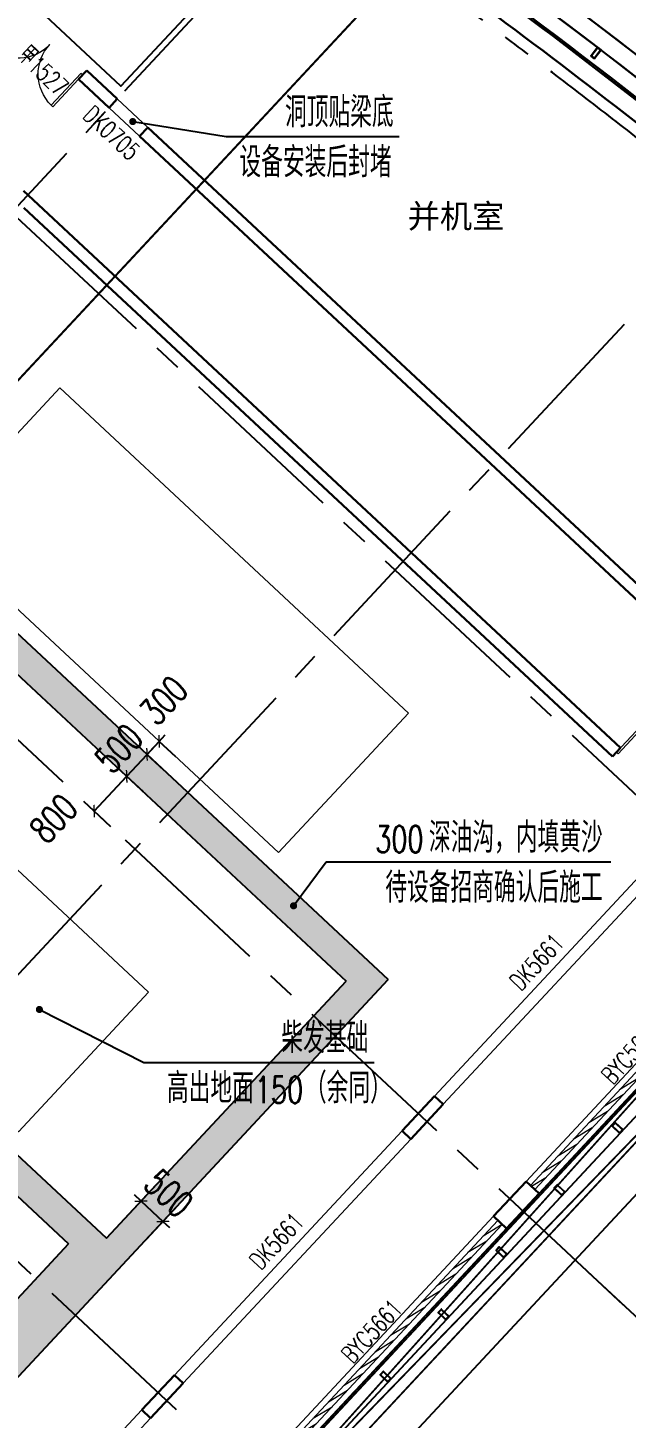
# Model space of a CAD drawing. Extents: x 138868 to 1251000, y -188972 to 132579.
# Drawn here: x 275486 to 285527, y -109027 to -85706 of the extents above; entities that cross this region are included whole.
import ezdxf
from ezdxf.enums import TextEntityAlignment as Align

# ---------------------------------------------------------------- set-up
doc = ezdxf.new("R2010")
doc.units = 0
doc.linetypes.add('CENTER2', pattern=[28.575, 19.05, -3.175, 3.175, -3.175])
doc.linetypes.add('DASHDOT', pattern=[1, 0.5, -0.25, 0, -0.25])
doc.layers.get('0').update_dxf_attribs({"color": 8})
doc.layers.get('Defpoints').update_dxf_attribs({"color": 8})
for name, color, linetype in [('#幕墙线-平面', 8, 'Continuous'), ('#标注', 8, 'Continuous'), ('#轴线', 8, 'CENTER2'), ('A-FLOR', 8, 'Continuous'), ('A-FLOR-GRND', 8, 'Continuous'), ('A-FLOR-PIPE', 8, 'Continuous'), ('A-ROAD', 8, 'Continuous'), ('A-THERMAL', 8, 'Continuous'), ('CURTWALL', 8, 'Continuous'), ('DIM_LEAD', 8, 'Continuous'), ('WINDOW_TEXT', 8, 'Continuous'), ('数据中心轮廓线', 8, 'Continuous')]:
    doc.layers.add(name, color=color, linetype=linetype)
for name, color, linetype, lineweight in [('DOOR_FIRE', 8, 'Continuous', 13), ('DOOR_FIRE_TEXT', 8, 'Continuous', 9), ('DOTE', 8, 'DASHDOT', 5), ('E', 8, 'Continuous', 9), ('PUB_DIM', 8, 'Continuous', 5), ('PUB_TEXT', 8, 'Continuous', 5), ('WALL', 8, 'Continuous', 30), ('WINDOW', 8, 'Continuous', 13)]:
    doc.layers.add(name, color=color, linetype=linetype, lineweight=lineweight)
doc.styles.add('_TCH_DIM', font='SIMPLEX', dxfattribs={"bigfont": 'GBCBIG'})
doc.styles.add('_TCH_DIM_T3', font='SIMPLEX', dxfattribs={"width": 0.705882, "bigfont": 'GBCBIG'})
doc.styles.add('_TCH_WINDOW', font='SIMPLEX', dxfattribs={"height": 3.5, "bigfont": 'GBCBIG'})
doc.styles.add('JHZX', font='jrs.shx', dxfattribs={"width": 0.6, "bigfont": 'jhz.shx'})
doc.styles.get("Standard").update_dxf_attribs({"font": 'arial.ttf'})
doc.dimstyles.new('_TCH_ARCH&&150', dxfattribs={"dimtxt": 446.25, "dimasz": 150, "dimexe": 375, "dimexo": 450, "dimgap": 189.375, "dimtad": 1, "dimdec": 0, "dimzin": 0, "dimdsep": 46, "dimtxsty": '_TCH_DIM_T3', "dimblk": 'ARCHTICK', "dimcen": 0.09, "dimclrt": 7, "dimazin": 2, "dimtfac": 1, "dimtdec": 0, "dimtix": 1, "dimtmove": 2, "dimatfit": 3, "dimfxl": 150, "dimtolj": 1, "dimtzin": 0, "dimarcsym": 0})
doc.dimstyles.new('JZBZ-300', dxfattribs={"dimscale": 300, "dimtxt": 3, "dimasz": 1.5, "dimexe": 1, "dimexo": 1, "dimgap": 0.5, "dimtad": 1, "dimdec": 0, "dimdsep": 46, "dimtxsty": 'JHZX', "dimblk1": 'ARCHTICK', "dimblk2": 'ARCHTICK', "dimsah": 1, "dimcen": 0, "dimclrd": 1, "dimclre": 1, "dimclrt": 2, "dimadec": 1, "dimazin": 2, "dimtfac": 1, "dimtdec": 0, "dimtix": 1, "dimtmove": 0, "dimatfit": 3, "dimfxl": 1, "dimtolj": 1, "dimlwd": -1, "dimlwe": -1, "dimarcsym": 1})

# ---------------------------------------------------------------- blocks, each defined once
blk = doc.blocks.new('_ARCHTICK')
at = {"color": 0, "linetype": 'ByBlock', "const_width": 0.15}
blk.add_lwpolyline([(-0.5, -0.5), (0.5, 0.5)], dxfattribs=at)
blk = doc.blocks.new('*D206')
at = {"layer": 'Defpoints', "color": 0, "transparency": 16777216}
for p in [(-4726, 3723), (-4390, 3410), (-5271, 3138)]:
    blk.add_point(p, dxfattribs=at)
at = {"layer": 'PUB_DIM', "color": 0, "lineweight": -2, "transparency": 16777216}
for p, q in [((-4936, 2825), (-4390, 3410)), ((-4397, 3416), (-4116, 3155)), ((-4942, 2831), (-4662, 2570))]:
    blk.add_line(p, q, dxfattribs=at)
at = {"layer": 'PUB_DIM', "color": 0, "lineweight": -2, "transparency": 16777216, "xscale": 150, "yscale": 150, "zscale": 150}
for p, rotation in [((-4390, 3410), 47.00000000022586), ((-4936, 2825), 227.0000000002259)]:
    blk.add_blockref('_ARCHTICK', p, dxfattribs=dict(at, rotation=rotation))
at = {"layer": 'PUB_DIM', "color": 7, "transparency": 16777216, "insert": (-5616, 2701), "char_height": 446.2, "attachment_point": 5, "rotation": 47, "style": '_TCH_DIM_T3'}
blk.add_mtext('\\A1;800', dxfattribs=at)
blk = doc.blocks.new('*D207')
at = {"layer": 'Defpoints', "color": 0, "transparency": 16777216}
for p in [(-4385, 4089), (-4049, 3776), (-4726, 3723)]:
    blk.add_point(p, dxfattribs=at)
at = {"layer": 'PUB_DIM', "color": 0, "lineweight": -2, "transparency": 16777216}
for p, q in [((-4390, 3410), (-4049, 3776)), ((-4056, 3782), (-3775, 3520)), ((-4049, 3776), (-3947, 3886)), ((-4390, 3410), (-4493, 3301)), ((-4397, 3416), (-4116, 3155))]:
    blk.add_line(p, q, dxfattribs=at)
at = {"layer": 'PUB_DIM', "color": 0, "lineweight": -2, "transparency": 16777216, "xscale": 150, "yscale": 150, "zscale": 150}
for p, rotation in [((-4049, 3776), 227.0000000002259), ((-4390, 3410), 47.0000000002259)]:
    blk.add_blockref('_ARCHTICK', p, dxfattribs=dict(at, rotation=rotation))
at = {"layer": 'PUB_DIM', "color": 7, "transparency": 16777216, "insert": (-4522, 3875), "char_height": 446.2, "attachment_point": 5, "rotation": 47, "style": '_TCH_DIM_T3'}
blk.add_mtext('\\A1;500', dxfattribs=at)
blk = doc.blocks.new('*D208')
at = {"layer": 'Defpoints', "color": 0, "transparency": 16777216}
for p in [(-4180, 4308), (-4385, 4089), (-3845, 3995)]:
    blk.add_point(p, dxfattribs=at)
at = {"layer": 'PUB_DIM', "color": 0, "lineweight": -2, "transparency": 16777216}
for p, q in [((-4049, 3776), (-3845, 3995)), ((-3851, 4001), (-3570, 3740)), ((-3845, 3995), (-3742, 4105)), ((-4049, 3776), (-4152, 3666)), ((-4056, 3782), (-3775, 3520))]:
    blk.add_line(p, q, dxfattribs=at)
at = {"layer": 'PUB_DIM', "color": 0, "lineweight": -2, "transparency": 16777216, "xscale": 150, "yscale": 150, "zscale": 150}
for p, rotation in [((-3845, 3995), 227.0000000002259), ((-4049, 3776), 47.0000000002259)]:
    blk.add_blockref('_ARCHTICK', p, dxfattribs=dict(at, rotation=rotation))
at = {"layer": 'PUB_DIM', "color": 7, "transparency": 16777216, "insert": (-3768, 4683), "char_height": 446.2, "attachment_point": 5, "rotation": 47, "style": '_TCH_DIM_T3'}
blk.add_mtext('\\A1;300', dxfattribs=at)
blk = doc.blocks.new('*D216')
at = {"layer": 'Defpoints', "color": 0, "transparency": 16777216}
for p in [(-3783, -4057), (-4730, -4340), (-4365, -4681)]:
    blk.add_point(p, dxfattribs=at)
at = {"layer": 'PUB_DIM', "color": 0, "lineweight": -2, "transparency": 16777216}
for p, q in [((-4424, -4011), (-3893, -3441)), ((-4149, -3716), (-4258, -3613)), ((-4149, -3716), (-3783, -4057)), ((-4058, -4352), (-3527, -3782)), ((-3783, -4057), (-3673, -4159))]:
    blk.add_line(p, q, dxfattribs=at)
at = {"layer": 'PUB_DIM', "color": 0, "lineweight": -2, "transparency": 16777216, "xscale": 150, "yscale": 150, "zscale": 150}
for p, rotation in [((-4149, -3716), 317.0000000000109), ((-3783, -4057), 137.0000000000108)]:
    blk.add_blockref('_ARCHTICK', p, dxfattribs=dict(at, rotation=rotation))
at = {"layer": 'PUB_DIM', "color": 7, "transparency": 16777216, "insert": (-3684, -3585), "char_height": 446.2, "attachment_point": 5, "rotation": 317, "style": '_TCH_DIM_T3'}
blk.add_mtext('\\A1;500', dxfattribs=at)
blk = doc.blocks.new('*D244')
at = {"layer": 'Defpoints', "color": 0, "transparency": 16777216}
for p in [(-4726, 3723), (-4390, 3410), (-5271, 3138)]:
    blk.add_point(p, dxfattribs=at)
at = {"layer": 'PUB_DIM', "color": 0, "lineweight": -2, "transparency": 16777216}
for p, q in [((-4936, 2825), (-4390, 3410)), ((-4397, 3416), (-4116, 3155)), ((-4942, 2831), (-4662, 2570))]:
    blk.add_line(p, q, dxfattribs=at)
at = {"layer": 'PUB_DIM', "color": 0, "lineweight": -2, "transparency": 16777216, "xscale": 150, "yscale": 150, "zscale": 150}
for p, rotation in [((-4390, 3410), 47.00000000022586), ((-4936, 2825), 227.0000000002259)]:
    blk.add_blockref('_ARCHTICK', p, dxfattribs=dict(at, rotation=rotation))
at = {"layer": 'PUB_DIM', "color": 7, "transparency": 16777216, "insert": (-5616, 2701), "char_height": 446.2, "attachment_point": 5, "rotation": 47, "style": '_TCH_DIM_T3'}
blk.add_mtext('\\A1;800', dxfattribs=at)
blk = doc.blocks.new('*D245')
at = {"layer": 'Defpoints', "color": 0, "transparency": 16777216}
for p in [(-4385, 4089), (-4049, 3776), (-4726, 3723)]:
    blk.add_point(p, dxfattribs=at)
at = {"layer": 'PUB_DIM', "color": 0, "lineweight": -2, "transparency": 16777216}
for p, q in [((-4390, 3410), (-4049, 3776)), ((-4056, 3782), (-3775, 3520)), ((-4049, 3776), (-3947, 3886)), ((-4390, 3410), (-4493, 3301)), ((-4397, 3416), (-4116, 3155))]:
    blk.add_line(p, q, dxfattribs=at)
at = {"layer": 'PUB_DIM', "color": 0, "lineweight": -2, "transparency": 16777216, "xscale": 150, "yscale": 150, "zscale": 150}
for p, rotation in [((-4049, 3776), 227.0000000002259), ((-4390, 3410), 47.0000000002259)]:
    blk.add_blockref('_ARCHTICK', p, dxfattribs=dict(at, rotation=rotation))
at = {"layer": 'PUB_DIM', "color": 7, "transparency": 16777216, "insert": (-4522, 3875), "char_height": 446.2, "attachment_point": 5, "rotation": 47, "style": '_TCH_DIM_T3'}
blk.add_mtext('\\A1;500', dxfattribs=at)
blk = doc.blocks.new('*D246')
at = {"layer": 'Defpoints', "color": 0, "transparency": 16777216}
for p in [(-4180, 4308), (-4385, 4089), (-3845, 3995)]:
    blk.add_point(p, dxfattribs=at)
at = {"layer": 'PUB_DIM', "color": 0, "lineweight": -2, "transparency": 16777216}
for p, q in [((-4049, 3776), (-3845, 3995)), ((-3851, 4001), (-3570, 3740)), ((-3845, 3995), (-3742, 4105)), ((-4049, 3776), (-4152, 3666)), ((-4056, 3782), (-3775, 3520))]:
    blk.add_line(p, q, dxfattribs=at)
at = {"layer": 'PUB_DIM', "color": 0, "lineweight": -2, "transparency": 16777216, "xscale": 150, "yscale": 150, "zscale": 150}
for p, rotation in [((-3845, 3995), 227.0000000002259), ((-4049, 3776), 47.0000000002259)]:
    blk.add_blockref('_ARCHTICK', p, dxfattribs=dict(at, rotation=rotation))
at = {"layer": 'PUB_DIM', "color": 7, "transparency": 16777216, "insert": (-3768, 4683), "char_height": 446.2, "attachment_point": 5, "rotation": 47, "style": '_TCH_DIM_T3'}
blk.add_mtext('\\A1;300', dxfattribs=at)
blk = doc.blocks.new('*D254')
at = {"layer": 'Defpoints', "color": 0, "transparency": 16777216}
for p in [(-3783, -4057), (-4730, -4340), (-4365, -4681)]:
    blk.add_point(p, dxfattribs=at)
at = {"layer": 'PUB_DIM', "color": 0, "lineweight": -2, "transparency": 16777216}
for p, q in [((-4424, -4011), (-3893, -3441)), ((-4149, -3716), (-4258, -3613)), ((-4149, -3716), (-3783, -4057)), ((-4058, -4352), (-3527, -3782)), ((-3783, -4057), (-3673, -4159))]:
    blk.add_line(p, q, dxfattribs=at)
at = {"layer": 'PUB_DIM', "color": 0, "lineweight": -2, "transparency": 16777216, "xscale": 150, "yscale": 150, "zscale": 150}
for p, rotation in [((-4149, -3716), 317.0000000000109), ((-3783, -4057), 137.0000000000108)]:
    blk.add_blockref('_ARCHTICK', p, dxfattribs=dict(at, rotation=rotation))
at = {"layer": 'PUB_DIM', "color": 7, "transparency": 16777216, "insert": (-3684, -3585), "char_height": 446.2, "attachment_point": 5, "rotation": 317, "style": '_TCH_DIM_T3'}
blk.add_mtext('\\A1;500', dxfattribs=at)
blk = doc.blocks.new('*D282')
at = {"layer": 'Defpoints', "color": 0, "transparency": 16777216}
for p in [(-4726, 3723), (-4390, 3410), (-5271, 3138)]:
    blk.add_point(p, dxfattribs=at)
at = {"layer": 'PUB_DIM', "color": 0, "lineweight": -2, "transparency": 16777216}
for p, q in [((-4936, 2825), (-4390, 3410)), ((-4397, 3416), (-4116, 3155)), ((-4942, 2831), (-4662, 2570))]:
    blk.add_line(p, q, dxfattribs=at)
at = {"layer": 'PUB_DIM', "color": 0, "lineweight": -2, "transparency": 16777216, "xscale": 150, "yscale": 150, "zscale": 150}
for p, rotation in [((-4390, 3410), 47.00000000022586), ((-4936, 2825), 227.0000000002259)]:
    blk.add_blockref('_ARCHTICK', p, dxfattribs=dict(at, rotation=rotation))
at = {"layer": 'PUB_DIM', "color": 7, "transparency": 16777216, "insert": (-5616, 2701), "char_height": 446.2, "attachment_point": 5, "rotation": 47, "style": '_TCH_DIM_T3'}
blk.add_mtext('\\A1;800', dxfattribs=at)
blk = doc.blocks.new('*D283')
at = {"layer": 'Defpoints', "color": 0, "transparency": 16777216}
for p in [(-4385, 4089), (-4049, 3776), (-4726, 3723)]:
    blk.add_point(p, dxfattribs=at)
at = {"layer": 'PUB_DIM', "color": 0, "lineweight": -2, "transparency": 16777216}
for p, q in [((-4390, 3410), (-4049, 3776)), ((-4056, 3782), (-3775, 3520)), ((-4049, 3776), (-3947, 3886)), ((-4390, 3410), (-4493, 3301)), ((-4397, 3416), (-4116, 3155))]:
    blk.add_line(p, q, dxfattribs=at)
at = {"layer": 'PUB_DIM', "color": 0, "lineweight": -2, "transparency": 16777216, "xscale": 150, "yscale": 150, "zscale": 150}
for p, rotation in [((-4049, 3776), 227.0000000002259), ((-4390, 3410), 47.0000000002259)]:
    blk.add_blockref('_ARCHTICK', p, dxfattribs=dict(at, rotation=rotation))
at = {"layer": 'PUB_DIM', "color": 7, "transparency": 16777216, "insert": (-4522, 3875), "char_height": 446.2, "attachment_point": 5, "rotation": 47, "style": '_TCH_DIM_T3'}
blk.add_mtext('\\A1;500', dxfattribs=at)
blk = doc.blocks.new('*D284')
at = {"layer": 'Defpoints', "color": 0, "transparency": 16777216}
for p in [(-4180, 4308), (-4385, 4089), (-3845, 3995)]:
    blk.add_point(p, dxfattribs=at)
at = {"layer": 'PUB_DIM', "color": 0, "lineweight": -2, "transparency": 16777216}
for p, q in [((-4049, 3776), (-3845, 3995)), ((-3851, 4001), (-3570, 3740)), ((-3845, 3995), (-3742, 4105)), ((-4049, 3776), (-4152, 3666)), ((-4056, 3782), (-3775, 3520))]:
    blk.add_line(p, q, dxfattribs=at)
at = {"layer": 'PUB_DIM', "color": 0, "lineweight": -2, "transparency": 16777216, "xscale": 150, "yscale": 150, "zscale": 150}
for p, rotation in [((-3845, 3995), 227.0000000002259), ((-4049, 3776), 47.0000000002259)]:
    blk.add_blockref('_ARCHTICK', p, dxfattribs=dict(at, rotation=rotation))
at = {"layer": 'PUB_DIM', "color": 7, "transparency": 16777216, "insert": (-3768, 4683), "char_height": 446.2, "attachment_point": 5, "rotation": 47, "style": '_TCH_DIM_T3'}
blk.add_mtext('\\A1;300', dxfattribs=at)
blk = doc.blocks.new('*D292')
at = {"layer": 'Defpoints', "color": 0, "transparency": 16777216}
for p in [(-3783, -4057), (-4730, -4340), (-4365, -4681)]:
    blk.add_point(p, dxfattribs=at)
at = {"layer": 'PUB_DIM', "color": 0, "lineweight": -2, "transparency": 16777216}
for p, q in [((-4424, -4011), (-3893, -3441)), ((-4149, -3716), (-4258, -3613)), ((-4149, -3716), (-3783, -4057)), ((-4058, -4352), (-3527, -3782)), ((-3783, -4057), (-3673, -4159))]:
    blk.add_line(p, q, dxfattribs=at)
at = {"layer": 'PUB_DIM', "color": 0, "lineweight": -2, "transparency": 16777216, "xscale": 150, "yscale": 150, "zscale": 150}
for p, rotation in [((-4149, -3716), 317.0000000000109), ((-3783, -4057), 137.0000000000108)]:
    blk.add_blockref('_ARCHTICK', p, dxfattribs=dict(at, rotation=rotation))
at = {"layer": 'PUB_DIM', "color": 7, "transparency": 16777216, "insert": (-3684, -3585), "char_height": 446.2, "attachment_point": 5, "rotation": 317, "style": '_TCH_DIM_T3'}
blk.add_mtext('\\A1;500', dxfattribs=at)
blk = doc.blocks.new('*D320')
at = {"layer": 'Defpoints', "color": 0, "transparency": 16777216}
for p in [(-4726, 3723), (-4390, 3410), (-5271, 3138)]:
    blk.add_point(p, dxfattribs=at)
at = {"layer": 'PUB_DIM', "color": 0, "lineweight": -2, "transparency": 16777216}
for p, q in [((-4936, 2825), (-4390, 3410)), ((-4397, 3416), (-4116, 3155)), ((-4942, 2831), (-4662, 2570))]:
    blk.add_line(p, q, dxfattribs=at)
at = {"layer": 'PUB_DIM', "color": 0, "lineweight": -2, "transparency": 16777216, "xscale": 150, "yscale": 150, "zscale": 150}
for p, rotation in [((-4390, 3410), 47.00000000022586), ((-4936, 2825), 227.0000000002259)]:
    blk.add_blockref('_ARCHTICK', p, dxfattribs=dict(at, rotation=rotation))
at = {"layer": 'PUB_DIM', "color": 7, "transparency": 16777216, "insert": (-5616, 2701), "char_height": 446.2, "attachment_point": 5, "rotation": 47, "style": '_TCH_DIM_T3'}
blk.add_mtext('\\A1;800', dxfattribs=at)
blk = doc.blocks.new('*D321')
at = {"layer": 'Defpoints', "color": 0, "transparency": 16777216}
for p in [(-4385, 4089), (-4049, 3776), (-4726, 3723)]:
    blk.add_point(p, dxfattribs=at)
at = {"layer": 'PUB_DIM', "color": 0, "lineweight": -2, "transparency": 16777216}
for p, q in [((-4390, 3410), (-4049, 3776)), ((-4056, 3782), (-3775, 3520)), ((-4049, 3776), (-3947, 3886)), ((-4390, 3410), (-4493, 3301)), ((-4397, 3416), (-4116, 3155))]:
    blk.add_line(p, q, dxfattribs=at)
at = {"layer": 'PUB_DIM', "color": 0, "lineweight": -2, "transparency": 16777216, "xscale": 150, "yscale": 150, "zscale": 150}
for p, rotation in [((-4049, 3776), 227.0000000002259), ((-4390, 3410), 47.0000000002259)]:
    blk.add_blockref('_ARCHTICK', p, dxfattribs=dict(at, rotation=rotation))
at = {"layer": 'PUB_DIM', "color": 7, "transparency": 16777216, "insert": (-4522, 3875), "char_height": 446.2, "attachment_point": 5, "rotation": 47, "style": '_TCH_DIM_T3'}
blk.add_mtext('\\A1;500', dxfattribs=at)
blk = doc.blocks.new('*D322')
at = {"layer": 'Defpoints', "color": 0, "transparency": 16777216}
for p in [(-4180, 4308), (-4385, 4089), (-3845, 3995)]:
    blk.add_point(p, dxfattribs=at)
at = {"layer": 'PUB_DIM', "color": 0, "lineweight": -2, "transparency": 16777216}
for p, q in [((-4049, 3776), (-3845, 3995)), ((-3851, 4001), (-3570, 3740)), ((-3845, 3995), (-3742, 4105)), ((-4049, 3776), (-4152, 3666)), ((-4056, 3782), (-3775, 3520))]:
    blk.add_line(p, q, dxfattribs=at)
at = {"layer": 'PUB_DIM', "color": 0, "lineweight": -2, "transparency": 16777216, "xscale": 150, "yscale": 150, "zscale": 150}
for p, rotation in [((-3845, 3995), 227.0000000002259), ((-4049, 3776), 47.0000000002259)]:
    blk.add_blockref('_ARCHTICK', p, dxfattribs=dict(at, rotation=rotation))
at = {"layer": 'PUB_DIM', "color": 7, "transparency": 16777216, "insert": (-3768, 4683), "char_height": 446.2, "attachment_point": 5, "rotation": 47, "style": '_TCH_DIM_T3'}
blk.add_mtext('\\A1;300', dxfattribs=at)
blk = doc.blocks.new('*D330')
at = {"layer": 'Defpoints', "color": 0, "transparency": 16777216}
for p in [(-3783, -4057), (-4730, -4340), (-4365, -4681)]:
    blk.add_point(p, dxfattribs=at)
at = {"layer": 'PUB_DIM', "color": 0, "lineweight": -2, "transparency": 16777216}
for p, q in [((-4424, -4011), (-3893, -3441)), ((-4149, -3716), (-4258, -3613)), ((-4149, -3716), (-3783, -4057)), ((-4058, -4352), (-3527, -3782)), ((-3783, -4057), (-3673, -4159))]:
    blk.add_line(p, q, dxfattribs=at)
at = {"layer": 'PUB_DIM', "color": 0, "lineweight": -2, "transparency": 16777216, "xscale": 150, "yscale": 150, "zscale": 150}
for p, rotation in [((-4149, -3716), 317.0000000000109), ((-3783, -4057), 137.0000000000108)]:
    blk.add_blockref('_ARCHTICK', p, dxfattribs=dict(at, rotation=rotation))
at = {"layer": 'PUB_DIM', "color": 7, "transparency": 16777216, "insert": (-3684, -3585), "char_height": 446.2, "attachment_point": 5, "rotation": 317, "style": '_TCH_DIM_T3'}
blk.add_mtext('\\A1;500', dxfattribs=at)
blk = doc.blocks.new('*D358')
at = {"layer": 'Defpoints', "color": 0, "transparency": 16777216}
for p in [(-4726, 3723), (-4390, 3410), (-5271, 3138)]:
    blk.add_point(p, dxfattribs=at)
at = {"layer": 'PUB_DIM', "color": 0, "lineweight": -2, "transparency": 16777216}
for p, q in [((-4936, 2825), (-4390, 3410)), ((-4397, 3416), (-4116, 3155)), ((-4942, 2831), (-4662, 2570))]:
    blk.add_line(p, q, dxfattribs=at)
at = {"layer": 'PUB_DIM', "color": 0, "lineweight": -2, "transparency": 16777216, "xscale": 150, "yscale": 150, "zscale": 150}
for p, rotation in [((-4390, 3410), 47.00000000022586), ((-4936, 2825), 227.0000000002259)]:
    blk.add_blockref('_ARCHTICK', p, dxfattribs=dict(at, rotation=rotation))
at = {"layer": 'PUB_DIM', "color": 7, "transparency": 16777216, "insert": (-5616, 2701), "char_height": 446.2, "attachment_point": 5, "rotation": 47, "style": '_TCH_DIM_T3'}
blk.add_mtext('\\A1;800', dxfattribs=at)
blk = doc.blocks.new('*D359')
at = {"layer": 'Defpoints', "color": 0, "transparency": 16777216}
for p in [(-4385, 4089), (-4049, 3776), (-4726, 3723)]:
    blk.add_point(p, dxfattribs=at)
at = {"layer": 'PUB_DIM', "color": 0, "lineweight": -2, "transparency": 16777216}
for p, q in [((-4390, 3410), (-4049, 3776)), ((-4056, 3782), (-3775, 3520)), ((-4049, 3776), (-3947, 3886)), ((-4390, 3410), (-4493, 3301)), ((-4397, 3416), (-4116, 3155))]:
    blk.add_line(p, q, dxfattribs=at)
at = {"layer": 'PUB_DIM', "color": 0, "lineweight": -2, "transparency": 16777216, "xscale": 150, "yscale": 150, "zscale": 150}
for p, rotation in [((-4049, 3776), 227.0000000002259), ((-4390, 3410), 47.0000000002259)]:
    blk.add_blockref('_ARCHTICK', p, dxfattribs=dict(at, rotation=rotation))
at = {"layer": 'PUB_DIM', "color": 7, "transparency": 16777216, "insert": (-4522, 3875), "char_height": 446.2, "attachment_point": 5, "rotation": 47, "style": '_TCH_DIM_T3'}
blk.add_mtext('\\A1;500', dxfattribs=at)
blk = doc.blocks.new('*D360')
at = {"layer": 'Defpoints', "color": 0, "transparency": 16777216}
for p in [(-4180, 4308), (-4385, 4089), (-3845, 3995)]:
    blk.add_point(p, dxfattribs=at)
at = {"layer": 'PUB_DIM', "color": 0, "lineweight": -2, "transparency": 16777216}
for p, q in [((-4049, 3776), (-3845, 3995)), ((-3851, 4001), (-3570, 3740)), ((-3845, 3995), (-3742, 4105)), ((-4049, 3776), (-4152, 3666)), ((-4056, 3782), (-3775, 3520))]:
    blk.add_line(p, q, dxfattribs=at)
at = {"layer": 'PUB_DIM', "color": 0, "lineweight": -2, "transparency": 16777216, "xscale": 150, "yscale": 150, "zscale": 150}
for p, rotation in [((-3845, 3995), 227.0000000002259), ((-4049, 3776), 47.0000000002259)]:
    blk.add_blockref('_ARCHTICK', p, dxfattribs=dict(at, rotation=rotation))
at = {"layer": 'PUB_DIM', "color": 7, "transparency": 16777216, "insert": (-3768, 4683), "char_height": 446.2, "attachment_point": 5, "rotation": 47, "style": '_TCH_DIM_T3'}
blk.add_mtext('\\A1;300', dxfattribs=at)
blk = doc.blocks.new('*D368')
at = {"layer": 'Defpoints', "color": 0, "transparency": 16777216}
for p in [(-3783, -4057), (-4730, -4340), (-4365, -4681)]:
    blk.add_point(p, dxfattribs=at)
at = {"layer": 'PUB_DIM', "color": 0, "lineweight": -2, "transparency": 16777216}
for p, q in [((-4424, -4011), (-3893, -3441)), ((-4149, -3716), (-4258, -3613)), ((-4149, -3716), (-3783, -4057)), ((-4058, -4352), (-3527, -3782)), ((-3783, -4057), (-3673, -4159))]:
    blk.add_line(p, q, dxfattribs=at)
at = {"layer": 'PUB_DIM', "color": 0, "lineweight": -2, "transparency": 16777216, "xscale": 150, "yscale": 150, "zscale": 150}
for p, rotation in [((-4149, -3716), 317.0000000000109), ((-3783, -4057), 137.0000000000108)]:
    blk.add_blockref('_ARCHTICK', p, dxfattribs=dict(at, rotation=rotation))
at = {"layer": 'PUB_DIM', "color": 7, "transparency": 16777216, "insert": (-3684, -3585), "char_height": 446.2, "attachment_point": 5, "rotation": 317, "style": '_TCH_DIM_T3'}
blk.add_mtext('\\A1;500', dxfattribs=at)
blk = doc.blocks.new('$WINLIB2D$00000039')
for points in [[(-0.5, 0.5), (-0.5, -0.5)], [(0.5, 0.5), (-0.5, 0.5)], [(0.5, -0.5), (0.5, 0.5)], [(-0.5, 0.1667), (0.5, 0.1667)], [(-0.3839, -0.1667), (-0.448, 0.1667)], [(-0.3159, -0.1667), (-0.38, 0.1667)], [(-0.2479, -0.1667), (-0.312, 0.1667)], [(-0.1799, -0.1667), (-0.244, 0.1667)], [(-0.1119, -0.1667), (-0.176, 0.1667)], [(-0.0439, -0.1667), (-0.108, 0.1667)], [(0.0241, -0.1667), (-0.04, 0.1667)], [(0.0921, -0.1667), (0.028, 0.1667)], [(0.16, -0.1667), (0.0959, 0.1667)], [(0.228, -0.1667), (0.1639, 0.1667)], [(0.296, -0.1667), (0.2319, 0.1667)], [(0.364, -0.1667), (0.2999, 0.1667)], [(0.432, -0.1667), (0.3679, 0.1667)], [(0.5, -0.1667), (0.4359, 0.1667)], [(-0.4519, -0.1667), (-0.5, 0.0836)], [(-0.5, -0.1667), (0.5, -0.1667)], [(0.5, -0.5), (-0.5, -0.5)]]:
    blk.add_lwpolyline(points)
blk = doc.blocks.new('$DorLib2D$00000002')
for p, q in [((-0.5, 0), (-0.5, 0.4875)), ((-0.475, 0.4875), (-0.5, 0.4875)), ((-0.475, 0), (-0.475, 0.4875)), ((0.475, 0), (0.475, 0.4875)), ((0.475, 0.4875), (0.5, 0.4875)), ((0.5, 0), (0.5, 0.4875)), ((-0.5, 0), (-0.475, 0)), ((0.5, 0), (0.475, 0))]:
    blk.add_line(p, q)
for centre, start, end in [((-0.4875, 0), 0, 88.53072), ((0.4875, 0), 91.46928, 180)]:
    blk.add_arc(centre, 0.4875, start, end)
blk = doc.blocks.new('$WINLIB2D$00000007')
for points in [[(-0.5, 0.5), (0.5, 0.5)], [(-0.5, 0.5), (-0.5, -0.5)], [(0.5, 0.5), (0.5, -0.5)], [(-0.5, -0.5), (0.5, -0.5)]]:
    blk.add_lwpolyline(points)
blk = doc.blocks.new('*U3167')
blk.add_line((20, 0), (0, 0))
blk.add_circle((24, 0), 4)
at = {"style": 'JHZX', "width": 0.75}
blk.add_attdef('AXES', text='', height=4, dxfattribs=at).set_placement((24, 0), align=Align.MIDDLE_CENTER)
blk = doc.blocks.new('*D3348')
at = {"layer": '#标注', "ltscale": 300, "transparency": 16777216}
for p, q in [((146691, -69158), (145494, -66906)), ((299030, -89214), (300769, -87349))]:
    blk.add_line(p, q, dxfattribs=at)
blk.add_arc((208802, -185972), 134550, 47, 118, dxfattribs=at)
at = {"layer": 'Defpoints', "color": 0, "ltscale": 300, "transparency": 16777216}
for p in [(253347, -59009), (146832, -69423), (298826, -89433), (208802, -185972)]:
    blk.add_point(p, dxfattribs=at)
at = {"layer": '#标注', "ltscale": 300, "transparency": 16777216, "xscale": 450, "yscale": 450, "zscale": 450}
for p, rotation in [((145635, -67171), 207.9999999999996), ((300565, -87568), 316.9999999936651)]:
    blk.add_blockref('_ARCHTICK', p, dxfattribs=dict(at, rotation=rotation))
at = {"layer": '#标注', "ltscale": 300, "transparency": 16777216, "insert": (226443, -51978), "char_height": 900, "attachment_point": 5, "rotation": 352.5, "style": 'JHZX'}
blk.add_mtext('\\A1;71°', dxfattribs=at)
blk = doc.blocks.new('*D3349')
at = {"layer": '#标注', "ltscale": 300, "transparency": 16777216}
for p, q in [((274351, -71052), (275020, -69879)), ((299030, -89214), (299951, -88226))]:
    blk.add_line(p, q, dxfattribs=at)
blk.add_arc((208802, -185972), 133350, 47, 60.3, dxfattribs=at)
at = {"layer": 'Defpoints', "color": 0, "ltscale": 300, "transparency": 16777216}
for p in [(274203, -71312), (291936, -81707), (298826, -89433), (208802, -185972)]:
    blk.add_point(p, dxfattribs=at)
at = {"layer": '#标注', "ltscale": 300, "transparency": 16777216, "xscale": 450, "yscale": 450, "zscale": 450}
for p, rotation in [((274871, -70140), 150.2999999171138), ((299746, -88446), 316.9999999936651)]:
    blk.add_blockref('_ARCHTICK', p, dxfattribs=dict(at, rotation=rotation))
at = {"layer": '#标注', "ltscale": 300, "transparency": 16777216, "insert": (288196, -78087), "char_height": 900, "attachment_point": 5, "rotation": 323.65, "style": 'JHZX'}
blk.add_mtext('\\A1;13.3°', dxfattribs=at)
blk = doc.blocks.new('LZ')
at = {"layer": '#幕墙线-平面', "ltscale": 250}
for points in [[(-33, 0, -0.414214), (-40, 7), (-40, 172, -0.414214), (-33, 180), (32, 180, -0.414214), (40, 172), (40, 7, -0.414214), (32, 0)], [(-33, 6, -0.414214), (-34, 7), (-34, 172, -0.414214), (-33, 174), (32, 174, -0.414214), (34, 172), (34, 7, -0.414214), (32, 6)]]:
    blk.add_lwpolyline(points, format="xyb", close=True, dxfattribs=at)
blk = doc.blocks.new('yougou')
at = {"layer": 'A-FLOR-PIPE'}
h = blk.add_hatch(dxfattribs=at)
h.set_pattern_fill('TRIANG', color=256, scale=100)
h.set_pattern_definition([(60, (-1254643.84, -298610.17), (-142.87495, 247.46673), [142.875, -142.875]), (120, (-1254643.84, -298610.17), (-285.74995, 3e-05), [142.875, -142.875]), (0, (-1254715.27, -298486.43), (142.875, 247.4667), [142.875, -142.875])])
h.paths.add_polyline_path([(-13264.9, -14224.8), (-8900.1, -9544.2), (-4535.3, -4863.5), (0, 0), (-7158.3, 6675.3), (-7499.3, 6309.6), (-706.7, -24.7), (-4730.5, -4339.7), (-11532.1, 2002.9), (-11873.1, 1637.2), (-5364, -4432.5), (-9387.8, -8747.5), (-15896.8, -2677.7), (-16237.8, -3043.4), (-9948.2, -8908.6), (-13972, -13223.6), (-20261.6, -7358.4), (-20602.6, -7724.1), (-14532.4, -13384.7), (-18556.2, -17699.7), (-18885.3, -17392.8), (-20128.6, -16233.4), (-23396.6, -19737.9), (-23030.9, -20078.9), (-20103.9, -16940), (-19409.1, -17587.9), (-21482.8, -19811.6), (-21844, -20993.3), (-21365.9, -21139.4), (-21038.4, -20068.2), (-19316.3, -18221.5), (-18731.2, -18767.1), (-19744.7, -19854), (-19527, -21626.9), (-19030.8, -21566), (-19220, -20024.5), (-18418.8, -19165.2), (-18137.5, -21456.3), (-17641.2, -21395.3), (-17910, -19206.1)])
for p, q in [((-7167.3, 6683.6), (0, 0)), ((-7508.3, 6317.9), (-706.7, -24.7)), ((-11532.1, 2002.9), (-4730.5, -4339.7)), ((-11873.1, 1637.2), (-5364, -4432.5)), ((-4535.3, -4863.5), (0, 0)), ((-4730.5, -4339.7), (-706.7, -24.7)), ((-9387.8, -8747.5), (-5364, -4432.5)), ((-8900.1, -9544.2), (-4535.3, -4863.5))]:
    blk.add_line(p, q, dxfattribs=at)
at = {"layer": 'DIM_LEAD'}
for p, q in [((-1589.5, 1237.7), (-1040, 1972.6)), ((-1040, 1972.6), (3731.5, 1972.6))]:
    blk.add_line(p, q, dxfattribs=at)
at = {"layer": 'DIM_LEAD', "const_width": 60}
blk.add_lwpolyline([(-1607.5, 1213.7, 1), (-1571.6, 1261.8, 1)], format="xyb", close=True, dxfattribs=at)
at = {"layer": 'PUB_TEXT', "style": '_TCH_DIM', "width": 0.705882}
blk.add_text('300', height=446.25, dxfattribs=at).set_placement((-219.1, 2130.1))
at = {"layer": 'PUB_TEXT', "style": '_TCH_DIM'}
for s, p in [('深油沟，内填黄沙', (680.9, 2130.1)), ('待设备招商确认后施工', (-50.8, 1290.1))]:
    blk.add_text(s, height=506.38, dxfattribs=at).set_placement(p)
at = {"layer": 'PUB_DIM'}
for base, p1, p2, picture, middle in [((-3844.7, 3995.5), (-4384.7, 4088.8), (-4180.1, 4308.2), '*D208', (-3767.9, 4682.7)), ((-3844.7, 3995.5), (-4384.7, 4088.8), (-4180.1, 4308.2), '*D246', (-3767.9, 4682.7)), ((-3844.7, 3995.5), (-4384.7, 4088.8), (-4180.1, 4308.2), '*D284', (-3767.9, 4682.7)), ((-3844.7, 3995.5), (-4384.7, 4088.8), (-4180.1, 4308.2), '*D322', (-3767.9, 4682.7)), ((-3844.7, 3995.5), (-4384.7, 4088.8), (-4180.1, 4308.2), '*D360', (-3767.9, 4682.7)), ((-4390.3, 3410.4), (-5271.3, 3138), (-4725.7, 3723.1), '*D206', (-5616.1, 2700.7)), ((-4390.3, 3410.4), (-5271.3, 3138), (-4725.7, 3723.1), '*D244', (-5616.1, 2700.7)), ((-4390.3, 3410.4), (-5271.3, 3138), (-4725.7, 3723.1), '*D282', (-5616.1, 2700.7)), ((-4390.3, 3410.4), (-5271.3, 3138), (-4725.7, 3723.1), '*D320', (-5616.1, 2700.7)), ((-4390.3, 3410.4), (-5271.3, 3138), (-4725.7, 3723.1), '*D358', (-5616.1, 2700.7))]:
    dim = blk.add_linear_dim(base=base, p1=p1, p2=p2, angle=47, dimstyle='_TCH_ARCH&&150', dxfattribs=at)
    dim.commit()
    dim.dimension.update_dxf_attribs({"geometry": picture, "text_midpoint": middle, "dimtype": 129})
for p1, p2, distance, picture, middle in [((-4725.7, 3723.1), (-4384.7, 4088.8), -458.6, '*D207', (-4521.5, 3874.5)), ((-4725.7, 3723.1), (-4384.7, 4088.8), -458.6, '*D245', (-4521.5, 3874.5)), ((-4725.7, 3723.1), (-4384.7, 4088.8), -458.6, '*D283', (-4521.5, 3874.5)), ((-4725.7, 3723.1), (-4384.7, 4088.8), -458.6, '*D321', (-4521.5, 3874.5)), ((-4725.7, 3723.1), (-4384.7, 4088.8), -458.6, '*D359', (-4521.5, 3874.5)), ((-4730.5, -4339.7), (-4364.8, -4680.7), 853.2, '*D216', (-3684.4, -3584.5)), ((-4730.5, -4339.7), (-4364.8, -4680.7), 853.2, '*D254', (-3684.4, -3584.5)), ((-4730.5, -4339.7), (-4364.8, -4680.7), 853.2, '*D292', (-3684.4, -3584.5)), ((-4730.5, -4339.7), (-4364.8, -4680.7), 853.2, '*D330', (-3684.4, -3584.5)), ((-4730.5, -4339.7), (-4364.8, -4680.7), 853.2, '*D368', (-3684.4, -3584.5))]:
    dim = blk.add_aligned_dim(p1=p1, p2=p2, distance=distance, dimstyle='_TCH_ARCH&&150', dxfattribs=at)
    dim.commit()
    dim.dimension.update_dxf_attribs({"geometry": picture, "text_midpoint": middle})
blk = doc.blocks.new('A$C27be4f04')
at = {"layer": 'A-FLOR'}
for points in [[(68247, -25614), (65541, -23090), (68532, -19883, -0.007469), (71639, -21977), (68247, -25614)], [(44004, -54691), (73367, -23202, 0.004225), (71639, -21977), (68247, -25614), (65541, -23090), (62507, -26344), (57150, -25009), (46074, -44427), (43111, -49620), (43112, -49621), (41533, -52388)]]:
    blk.add_lwpolyline(points, format="xyb", close=True, dxfattribs=at)
blk.add_lwpolyline([(73367, -23202, 30, 30, -0.015695), (79603, -28005, 30, 30, -0.432715), (80317, -38770, 30, 30, 0), (80317, -38770, 30, 30, 0), (58913, -61723, 30, 30, 0), (58689, -61953, 30, 30, 0), (58356, -62261, 30, 30, -0.359534), (48935, -62499, 30, 30, 0.018226), (44260, -59101, 30, 30, 0), (41530, -57344, 30, 30, 0), (45928, -52631, 30, 30, 0), (45913, -52643, 30, 30, 0), (73367, -23202, 0, 0, 0)], format="xyseb", dxfattribs=at)
at = {"layer": 'A-FLOR-GRND', "ltscale": 5}
blk.add_lwpolyline([(66034, -16886, -0.03477), (80365, -27078, -0.432715), (81195, -39589), (59791, -62541, -0.3894), (48195, -63444, 0.026639), (41387, -58667)], format="xyb", dxfattribs=at)
at = {"layer": 'A-ROAD'}
blk.add_arc((0, -124900), 131000, 44.52174, 58.14589, dxfattribs=at)
at = {"layer": 'A-THERMAL', "ltscale": 5}
blk.add_lwpolyline([(64522, -17338, -0.036873), (79622, -27982, -0.432715), (80339, -38791), (58935, -61743, -0.3894), (48917, -62523, 0.028138), (41603, -57425, 0.028138)], format="xyb", dxfattribs=at)
at = {"layer": 'CURTWALL'}
blk.add_lwpolyline([(64661, -17106, -0.036873), (79793, -27774, -0.432715), (80537, -38975), (59133, -61928, -0.3894), (48750, -62735, 0.028138), (41461, -57654, 0.028138)], format="xyb", dxfattribs=at)
at = {"layer": 'DIM_LEAD'}
for p, q in [((68444, -26208), (70015, -26460)), ((70015, -26460), (72916, -26460)), ((66879, -41100), (68629, -41990)), ((68629, -41990), (72498, -41990))]:
    blk.add_line(p, q, dxfattribs=at)
at = {"layer": 'DIM_LEAD', "const_width": 60}
for points in [[(68415, -26203, 1), (68474, -26212, 1)], [(66852, -41087, 1), (66905, -41114, 1)]]:
    blk.add_lwpolyline(points, format="xyb", close=True, dxfattribs=at)
at = {"layer": 'DOTE'}
blk.add_arc((0, -124900), 127950, 43.11527, 122.86793, dxfattribs=at)
at = {"layer": 'E', "elevation": 0}
for points in [[(67221, -30673), (65039, -33014), (70890, -38470), (73072, -36129)], [(62856, -35354), (60674, -37694), (66525, -43150), (68707, -40810)]]:
    blk.add_lwpolyline(points, close=True, dxfattribs=at)
at = {"layer": 'WALL'}
for p, q in [((67672, -25351), (67536, -25497)), ((68184, -25828), (67672, -25351)), ((67536, -25497), (68048, -25975)), ((68048, -25975), (68184, -25828)), ((68696, -26306), (68560, -26452)), ((79301, -36195), (68696, -26306)), ((68560, -26452), (79164, -36341)), ((76630, -36713), (66611, -27369)), ((66620, -27652), (76494, -36859)), ((76494, -36859), (76630, -36713)), ((73509, -42553), (72963, -43138)), ((73655, -42689), (73509, -42553)), ((73109, -43274), (73655, -42689)), ((72963, -43138), (73109, -43274)), ((75044, -43985), (74499, -44570)), ((75264, -44189), (75044, -43985)), ((74718, -44774), (75264, -44189)), ((74499, -44570), (74718, -44774)), ((69144, -47233), (68598, -47818)), ((69290, -47370), (69144, -47233)), ((68745, -47955), (69290, -47370)), ((68598, -47818), (68745, -47955))]:
    blk.add_line(p, q, dxfattribs=at)
for radius, end in [(125400, 56.27732), (125100, 56.24587)]:
    blk.add_arc((0, -124900), radius, 50.59548, end, dxfattribs=at)
at = {"layer": '数据中心轮廓线'}
blk.add_lwpolyline([(64815, -16849, -0.036873), (79984, -27542, -0.432715), (80756, -39179), (59352, -62132, -0.3894), (48565, -62971, 0.028129), (41306, -57911, 0.028129)], format="xyb", dxfattribs=at)
at = {"layer": '数据中心轮廓线', "const_width": 30}
blk.add_lwpolyline([(59191, -61470), (59608, -61859), (79522, -40503), (79105, -40114)], close=True, dxfattribs=at)
for points in [[(59608, -61859), (79105, -40114)], [(59191, -61470), (79522, -40503)]]:
    blk.add_lwpolyline(points, dxfattribs=at)
at = {"layer": 'A-FLOR-PIPE'}
blk.add_blockref('yougou', (72733, -40599), dxfattribs=at)
at = {"layer": 'DOOR_FIRE', "yscale": 1500, "zscale": 200}
for p, xscale, rotation in [((67055, -24913), -1500, 137.0000000001537), ((77110, -37297), 1500, 317.000000000154)]:
    blk.add_blockref('$DorLib2D$00000002', p, dxfattribs=dict(at, xscale=xscale, rotation=rotation))
at = {"layer": 'WINDOW'}
ref = blk.add_blockref('$WINLIB2D$00000007', (68372, -26140), dxfattribs=dict(at, xscale=700.0000000000001, yscale=200, zscale=-700, rotation=137.0000000001537))
ref.add_attrib('A', 'DK0705', (67587, -26131), dxfattribs={"layer": 'WINDOW_TEXT', "height": 297.5, "rotation": 317, "style": '_TCH_WINDOW', "width": 0.705882})
ref = blk.add_blockref('$WINLIB2D$00000007', (75491, -40573), dxfattribs=dict(at, xscale=5600, yscale=200, zscale=5600, rotation=47.00000000000439))
ref.add_attrib('A', 'DK5661', (74957, -40807), dxfattribs={"layer": 'WINDOW_TEXT', "height": 297.5, "rotation": 47, "style": '_TCH_WINDOW', "width": 0.705882})
ref = blk.add_blockref('$WINLIB2D$00000039', (77064, -42039), dxfattribs=dict(at, xscale=5600, yscale=300, zscale=5600, rotation=47.0000000000043))
ref.add_attrib('A', 'BYC5661', (76498, -42380), dxfattribs={"layer": 'WINDOW_TEXT', "height": 297.5, "rotation": 47, "style": '_TCH_WINDOW', "width": 0.705882})
ref = blk.add_blockref('$WINLIB2D$00000007', (71127, -45254), dxfattribs=dict(at, xscale=5600, yscale=200, zscale=5600, rotation=47.00000000000439))
ref.add_attrib('A', 'DK5661', (70593, -45487), dxfattribs={"layer": 'WINDOW_TEXT', "height": 297.5, "rotation": 47, "style": '_TCH_WINDOW', "width": 0.705882})
ref = blk.add_blockref('$WINLIB2D$00000039', (72699, -46720), dxfattribs=dict(at, xscale=5600, yscale=300, zscale=5600, rotation=47.0000000000043))
ref.add_attrib('A', 'BYC5661', (72133, -47061), dxfattribs={"layer": 'WINDOW_TEXT', "height": 297.5, "rotation": 47, "style": '_TCH_WINDOW', "width": 0.705882})
ref = blk.add_blockref('$WINLIB2D$00000007', (66762, -49934), dxfattribs=dict(at, xscale=5600, yscale=200, zscale=5600, rotation=47.00000000000439))
ref.add_attrib('A', 'DK5661', (66228, -50168), dxfattribs={"layer": 'WINDOW_TEXT', "height": 297.5, "rotation": 47, "style": '_TCH_WINDOW', "width": 0.705882})
at = {"layer": 'DOOR_FIRE_TEXT', "style": '_TCH_WINDOW'}
blk.add_text('甲', height=338, rotation=317, dxfattribs=at).set_placement((66485, -25139))
at = {"layer": 'DOOR_FIRE_TEXT', "style": '_TCH_WINDOW', "width": 0.705882}
blk.add_text('1527', height=297.5, rotation=317, dxfattribs=at).set_placement((66664, -25307))
at = {"layer": 'PUB_TEXT', "style": '_TCH_DIM'}
for s, p in [('洞顶贴梁底', (71000, -26302)), ('设备安装后封堵', (70235, -27142)), ('柴发基础', (70938, -41832)), ('高出地面', (69018, -42672)), ('（余同）', (71333, -42672))]:
    blk.add_text(s, height=506.4, dxfattribs=at).set_placement(p)
at = {"layer": 'PUB_TEXT'}
blk.add_text('并机室', height=396.5, dxfattribs=at).set_placement((73057, -27992))
at = {"layer": 'PUB_TEXT', "style": '_TCH_DIM', "width": 0.705882}
blk.add_text('150', height=446.2, dxfattribs=at).set_placement((70493, -42672))

msp = doc.modelspace()

# ---------------------------------------------------------------- linework, layer by layer
at = {"layer": '#幕墙线-平面', "ltscale": 500}
msp.add_lwpolyline([(156928.4, -71145.1, 0.0006187), (156644.4, -71273.8, 0.4324632), (152892.4, -82312), (167625.3, -110020.5, 0.3897333), (177836.5, -113619.5, -0.2739153), (257366.8, -124043, 0.3894), (268154.3, -123203.8), (289558.2, -100250.9, 0.4327153), (288785.7, -88613.5, 0.0656468), (260815, -71208.1, 0.0656468)], format="xyb", dxfattribs=at)
at = {"layer": '#幕墙线-平面'}
for points in [[(157051.9, -71418.5, 0.0006187), (156768.6, -71546.9, 0.4324632), (153157.3, -82171.1), (167890.2, -109879.7, 0.3897333), (177718.5, -113343.7, -0.2739153), (257551.9, -123806.9, 0.3894), (267934.9, -122999.2), (289338.8, -100046.3, 0.4327153), (288595.3, -88845.3)], [(288595.3, -88845.3, 0.0655389), (260740.3, -71503.7, 0.0655389)]]:
    msp.add_lwpolyline(points, format="xyb", dxfattribs=at)
at = {"layer": '#轴线', "ltscale": 150}
for p, q in [((247881.6, -118110.7), (281574.2, -81979.8)), ((254317.5, -124112.3), (288010.1, -87981.4)), ((275212.9, -88801.5), (290351.9, -102918.8)), ((260826.6, -130182.1), (298825.8, -89432.9)), ((270848.1, -93482.1), (285987.1, -107599.5)), ((266483.3, -98162.8), (281622.3, -112280.2))]:
    msp.add_line(p, q, dxfattribs=at)
msp.add_arc((208802, -185971.6), 124900, 45.623668, 118.956278, dxfattribs=at)

# ---------------------------------------------------------------- block references
at = {"layer": '#幕墙线-平面', "ltscale": 300}
msp.add_blockref('A$C27be4f04', (208802, -61071.6), dxfattribs=at)
at = {"layer": '#幕墙线-平面', "rotation": 142.6432907035354}
msp.add_blockref('LZ', (285073.7, -86056), dxfattribs=at)
at = {"layer": '#幕墙线-平面', "ltscale": 300, "xscale": -1, "rotation": 46.99999999999935}
for p in [(285447, -104219.7), (284474.1, -105263), (283501.2, -106306.4), (282528.3, -107349.7), (281555.4, -108393)]:
    msp.add_blockref('LZ', p, dxfattribs=at)
at = {"layer": '#标注', "xscale": 300, "yscale": 300, "rotation": 317.0000000589019}
msp.add_blockref('*U3167', (284890.1, -106576.5), dxfattribs=at).add_auto_attribs({'AXES': 'BE'})

# ---------------------------------------------------------------- dimensions: what is measured, and where the dimension line sits
at = {"layer": '#标注', "ltscale": 300}
for base, p2, picture, middle in [((253346.6, -59009.1), (146831.7, -69422.5), '*D3348', (226442.6, -51977.8)), ((291935.7, -81707.5), (274202.5, -71312.2), '*D3349', (288196.3, -78086.7))]:
    dim = msp.add_angular_dim_3p(base=base, center=(208802, -185971.6), p1=(298825.8, -89432.9), p2=p2, dimstyle='JZBZ-300', override={"dimclrd": 256, "dimclre": 256, "dimclrt": 256}, dxfattribs=at)
    dim.commit()
    dim.dimension.update_dxf_attribs({"geometry": picture, "text_midpoint": middle})

doc.saveas('drawing.dxf')
